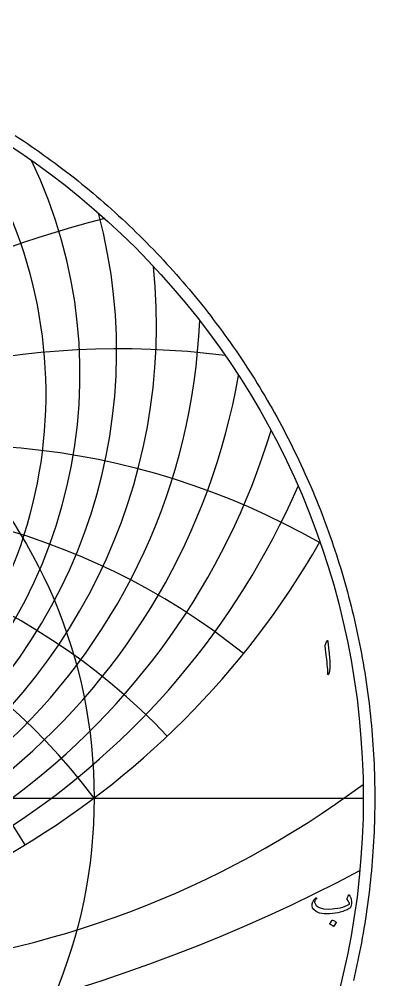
# Model space of a CAD drawing. Header units: millimetres. Extents: x -80 to 80, y -80 to 82.
# Drawn here: x 44.2 to 80.4, y -18.5 to 79.2 of the extents above; entities that cross this region are included whole.
import ezdxf

# ---------------------------------------------------------------- set-up
doc = ezdxf.new("R2010")
doc.units = ezdxf.units.MM
for name, color, linetype in [('CUT_OUTER', 1, 'Continuous'), ('ENGRAVE', 7, 'Continuous'), ('ENGRAVE_FINE', 8, 'Continuous'), ('TEXT', 5, 'Continuous')]:
    doc.layers.add(name, color=color, linetype=linetype)

msp = doc.modelspace()

# ---------------------------------------------------------------- linework, layer by layer
at = {"layer": 'CUT_OUTER'}
msp.add_lwpolyline([(43.8278, 67.3681), (44.2403, 67.0979), (44.6512, 66.8252), (45.0604, 66.55), (45.4679, 66.2722), (45.8736, 65.992), (46.2777, 65.7093), (46.68, 65.4241), (47.0806, 65.1364), (47.4794, 64.8463), (47.8764, 64.5538), (48.2715, 64.2588), (48.6649, 63.9614), (49.0565, 63.6616), (49.4462, 63.3594), (49.834, 63.0548), (50.22, 62.7479), (50.604, 62.4385), (50.9862, 62.1269), (51.3664, 61.8128), (51.7447, 61.4965), (52.1211, 61.1778), (52.4955, 60.8569), (52.8679, 60.5336), (53.2384, 60.2081), (53.6068, 59.8803), (53.9732, 59.5502), (54.3376, 59.2179), (54.6999, 58.8834), (55.0602, 58.5467), (55.4184, 58.2077), (55.7745, 57.8666), (56.1285, 57.5233), (56.4804, 57.1778), (56.8302, 56.8302), (57.1778, 56.4804), (57.5233, 56.1285), (57.8666, 55.7745), (58.2077, 55.4184), (58.5467, 55.0602), (58.8834, 54.6999), (59.2179, 54.3376), (59.5502, 53.9732), (59.8803, 53.6068), (60.2081, 53.2384), (60.5336, 52.8679), (60.8569, 52.4955), (61.1778, 52.1211), (61.4965, 51.7447), (61.8128, 51.3664), (62.1269, 50.9862), (62.4385, 50.604), (62.7479, 50.22), (63.0548, 49.834), (63.3594, 49.4462), (63.6616, 49.0565), (63.9614, 48.6649), (64.2588, 48.2715), (64.5538, 47.8764), (64.8463, 47.4794), (65.1364, 47.0806), (65.4241, 46.68), (65.7093, 46.2777), (65.992, 45.8736), (66.2722, 45.4679), (66.55, 45.0604), (66.8252, 44.6512), (67.0979, 44.2403), (67.3681, 43.8278), (67.6358, 43.4136), (67.9009, 42.9978), (68.1634, 42.5803), (68.4234, 42.1613), (68.6808, 41.7406), (68.9356, 41.3184), (69.1879, 40.8947), (69.4375, 40.4694), (69.6845, 40.0426), (69.9289, 39.6142), (70.1706, 39.1844), (70.4098, 38.7531), (70.6462, 38.3204), (70.88, 37.8862), (71.1111, 37.4505), (71.3396, 37.0135), (71.5654, 36.5751), (71.7884, 36.1353), (72.0088, 35.6941), (72.2265, 35.2516), (72.4414, 34.8078), (72.6536, 34.3626), (72.8631, 33.9162), (73.0698, 33.4684), (73.2738, 33.0195), (73.475, 32.5692), (73.6735, 32.1178), (73.8692, 31.6651), (74.0621, 31.2113), (74.2522, 30.7563), (74.4395, 30.3001), (74.624, 29.8428), (74.8057, 29.3843), (74.9846, 28.9248), (75.1607, 28.4641), (75.3339, 28.0024), (75.5043, 27.5396), (75.6719, 27.0758), (75.8366, 26.611), (75.9985, 26.1452), (76.1575, 25.6784), (76.3136, 25.2106), (76.4668, 24.7419), (76.6172, 24.2722), (76.7647, 23.8016), (76.9093, 23.3302), (77.051, 22.8578), (77.1898, 22.3846), (77.3257, 21.9106), (77.4587, 21.4357), (77.5888, 20.96), (77.7159, 20.4836), (77.8401, 20.0063), (77.9614, 19.5283), (78.0798, 19.0496), (78.1952, 18.5701), (78.3077, 18.09), (78.4172, 17.6092), (78.5238, 17.1277), (78.6274, 16.6455), (78.728, 16.1628), (78.8257, 15.6794), (78.9204, 15.1954), (79.0122, 14.7109), (79.101, 14.2258), (79.1868, 13.7402), (79.2696, 13.2541), (79.3494, 12.7674), (79.4263, 12.2803), (79.5001, 11.7927), (79.571, 11.3047), (79.6388, 10.8163), (79.7037, 10.3274), (79.7656, 9.8381), (79.8244, 9.3485), (79.8803, 8.8586), (79.9332, 8.3683), (79.983, 7.8776), (80.0298, 7.3867), (80.0736, 6.8955), (80.1144, 6.4041), (80.1522, 5.9124), (80.187, 5.4205), (80.2188, 4.9283), (80.2475, 4.436), (80.2732, 3.9436), (80.2959, 3.4509), (80.3155, 2.9582), (80.3322, 2.4653), (80.3458, 1.9724), (80.3564, 1.4793), (80.3639, 0.9863), (80.3685, 0.4931), (80.37, 0), (80.3685, -0.4931), (80.3639, -0.9863), (80.3564, -1.4793), (80.3458, -1.9724), (80.3322, -2.4653), (80.3155, -2.9582), (80.2959, -3.4509), (80.2732, -3.9436), (80.2475, -4.436), (80.2188, -4.9283), (80.187, -5.4205), (80.1522, -5.9124), (80.1144, -6.4041), (80.0736, -6.8955), (80.0298, -7.3867), (79.983, -7.8776), (79.9332, -8.3683), (79.8803, -8.8586), (79.8244, -9.3485), (79.7656, -9.8381), (79.7037, -10.3274), (79.6388, -10.8163), (79.571, -11.3047), (79.5001, -11.7927), (79.4263, -12.2803), (79.3494, -12.7674), (79.2696, -13.2541), (79.1868, -13.7402), (79.101, -14.2258), (79.0122, -14.7109), (78.9204, -15.1954), (78.8257, -15.6794), (78.728, -16.1628), (78.6274, -16.6455), (78.5238, -17.1277), (78.4172, -17.6092), (78.3077, -18.09), (78.1952, -18.5701)], dxfattribs=at)
at = {"layer": 'ENGRAVE'}
msp.add_lwpolyline([(-79.2, 0), (79.2, 0)], dxfattribs=at)
for radius in [79.2, 51.8435]:
    msp.add_circle((0, 0), radius, dxfattribs=at)
for centre, radius, start, end in [((0, 48.1088), 58.1861, 174.130091, 5.869909), ((0, 68.7986), 86.1452, 209.748792, 330.251208), ((0, -39.0669), 64.9151, 37, 143), ((0, -39.0669), 64.9151, 37, 143), ((21.245, 79.2873), 97.0854, 274.633425, 306.64273)]:
    msp.add_arc(centre, radius, start, end, dxfattribs=at)
at = {"layer": 'ENGRAVE_FINE'}
for centre, radius, start, end in [((0, 41.053), 46.9598, 141.843716, 38.156284), ((0, 43.121), 50.4071, 154.488031, 25.511969), ((0, 45.4574), 54.133, 164.9746, 15.0254), ((77.3628, -39.0669), 100.9899, 104.004356, 166.113109), ((77.3628, -39.0669), 100.9899, 104.004356, 166.113109), ((0, 51.1334), 62.6268, 182.363249, 357.636751), ((54.4702, -39.0669), 84.7406, 82.740936, 162.263923), ((54.4702, -39.0669), 84.7406, 82.740936, 162.263923), ((0, 54.6048), 67.5308, 189.911619, 350.088381), ((0, 58.6174), 72.9949, 196.927448, 343.072552), ((37.4787, -39.0669), 74.9575, 60.18768, 158.132711), ((37.4787, -39.0669), 74.9575, 60.18768, 158.132711), ((0, 63.2943), 79.1445, 203.514935, 336.485065), ((23.6272, -39.0669), 69.0812, 51.081759, 153.628428), ((23.6272, -39.0669), 69.0812, 51.081759, 153.628428), ((-11.4463, -39.0669), 65.9165, 31.365109, 136.520205), ((-11.4463, -39.0669), 65.9165, 31.365109, 136.520205), ((11.4463, -39.0669), 65.9165, 43.479795, 148.634891), ((11.4463, -39.0669), 65.9165, 43.479795, 148.634891), ((0, 141.4082), 168.3962, 242.077896, 297.922104)]:
    msp.add_arc(centre, radius, start, end, dxfattribs=at)
at = {"layer": 'TEXT'}
for points in [[(75.4753, 15.8866), (75.5231, 15.9791), (75.5615, 16.0116), (75.5906, 15.9841), (75.6102, 15.8966), (75.7251, 14.6726), (75.7935, 13.9213), (75.8088, 13.3211), (75.771, 12.8721), (75.6802, 12.5742), (75.6636, 12.5499), (75.6489, 12.5367), (75.6361, 12.5349), (75.6252, 12.5442), (75.6165, 12.5589), (75.6102, 12.578), (75.6065, 12.6014), (75.6052, 12.6292), (75.6052, 12.8456), (75.5952, 13.0751), (75.5753, 13.3177), (75.5453, 13.5734), (75.5387, 13.6403), (75.519, 13.8207), (75.4863, 14.1149), (75.4404, 14.5227), (75.3304, 15.427), (75.3279, 15.4751), (75.3304, 15.5194), (75.3379, 15.56), (75.3504, 15.5969)], [(77.7871, -9.8812), (77.8207, -9.9234), (77.8515, -9.9699), (77.8794, -10.0208), (77.9045, -10.0761), (77.9269, -10.1354), (77.9464, -10.1985), (77.9631, -10.2653), (77.977, -10.3359), (77.9951, -10.4777), (77.9995, -10.6182), (77.9901, -10.7574), (77.967, -10.8955), (77.932, -11.0185), (77.8871, -11.1178), (77.8321, -11.1934), (77.7671, -11.2452), (77.5611, -11.3542), (77.3425, -11.4513), (77.1114, -11.5365), (76.8678, -11.6099), (76.6118, -11.6708), (76.3432, -11.7186), (76.0622, -11.7532), (75.7687, -11.7748), (75.2185, -11.7692), (74.767, -11.6923), (74.4141, -11.5443), (74.1599, -11.3251), (74.0556, -11.1537), (74.0076, -10.9692), (74.0157, -10.7715), (74.08, -10.5607), (74.1017, -10.5153), (74.1268, -10.4689), (74.1554, -10.4216), (74.1874, -10.3734), (74.2229, -10.3242), (74.2617, -10.2741), (74.304, -10.223), (74.3498, -10.171), (74.3651, -10.1563), (74.381, -10.1473), (74.3976, -10.1439), (74.4147, -10.146), (74.4263, -10.1504), (74.436, -10.1585), (74.4438, -10.1704), (74.4497, -10.186), (74.4525, -10.2007), (74.451, -10.2147), (74.445, -10.2282), (74.4347, -10.241), (74.3919, -10.2919), (74.3535, -10.3446), (74.3195, -10.3993), (74.2898, -10.4558), (74.2695, -10.5098), (74.2586, -10.562), (74.2571, -10.6122), (74.2649, -10.6606), (74.421, -10.9432), (74.7145, -11.1415), (75.1454, -11.2555), (75.7137, -11.2852), (76.0262, -11.2731), (76.3239, -11.2471), (76.607, -11.2069), (76.8753, -11.1528), (77.1294, -11.0845), (77.3693, -11.0023), (77.5952, -10.9059), (77.8071, -10.7955), (77.7865, -10.6925), (77.7397, -10.5782), (77.6666, -10.4527), (77.5673, -10.3159), (77.5642, -10.3028), (77.5648, -10.2784), (77.5692, -10.2428), (77.5773, -10.196), (77.5795, -10.1913), (77.581, -10.1873), (77.582, -10.1838), (77.5823, -10.181), (77.5985, -10.1173), (77.6223, -10.0461), (77.6535, -9.9674), (77.6922, -9.8812), (77.7094, -9.855), (77.7309, -9.8463), (77.7568, -9.855), (77.7871, -9.8812)], [(76.0435, -12.4243), (76.0497, -12.418), (76.0585, -12.4143), (76.0697, -12.413), (76.0835, -12.4143), (76.1806, -12.4536), (76.2721, -12.5017), (76.3579, -12.5585), (76.4382, -12.6241), (76.446, -12.6341), (76.4494, -12.6441), (76.4485, -12.6541), (76.4432, -12.6641), (76.2084, -13.0438), (76.1996, -13.0528), (76.1884, -13.055), (76.1746, -13.0504), (76.1584, -13.0388), (76.1443, -13.0288), (76.1222, -13.0138), (76.0919, -12.9938), (76.0535, -12.9689), (76.0063, -12.9389), (75.9498, -12.9039), (75.8839, -12.8639), (75.8087, -12.819), (75.7987, -12.8115), (75.7937, -12.804), (75.7937, -12.7965), (75.7987, -12.789)]]:
    msp.add_lwpolyline(points, close=True, dxfattribs=at)

doc.saveas('drawing.dxf')
